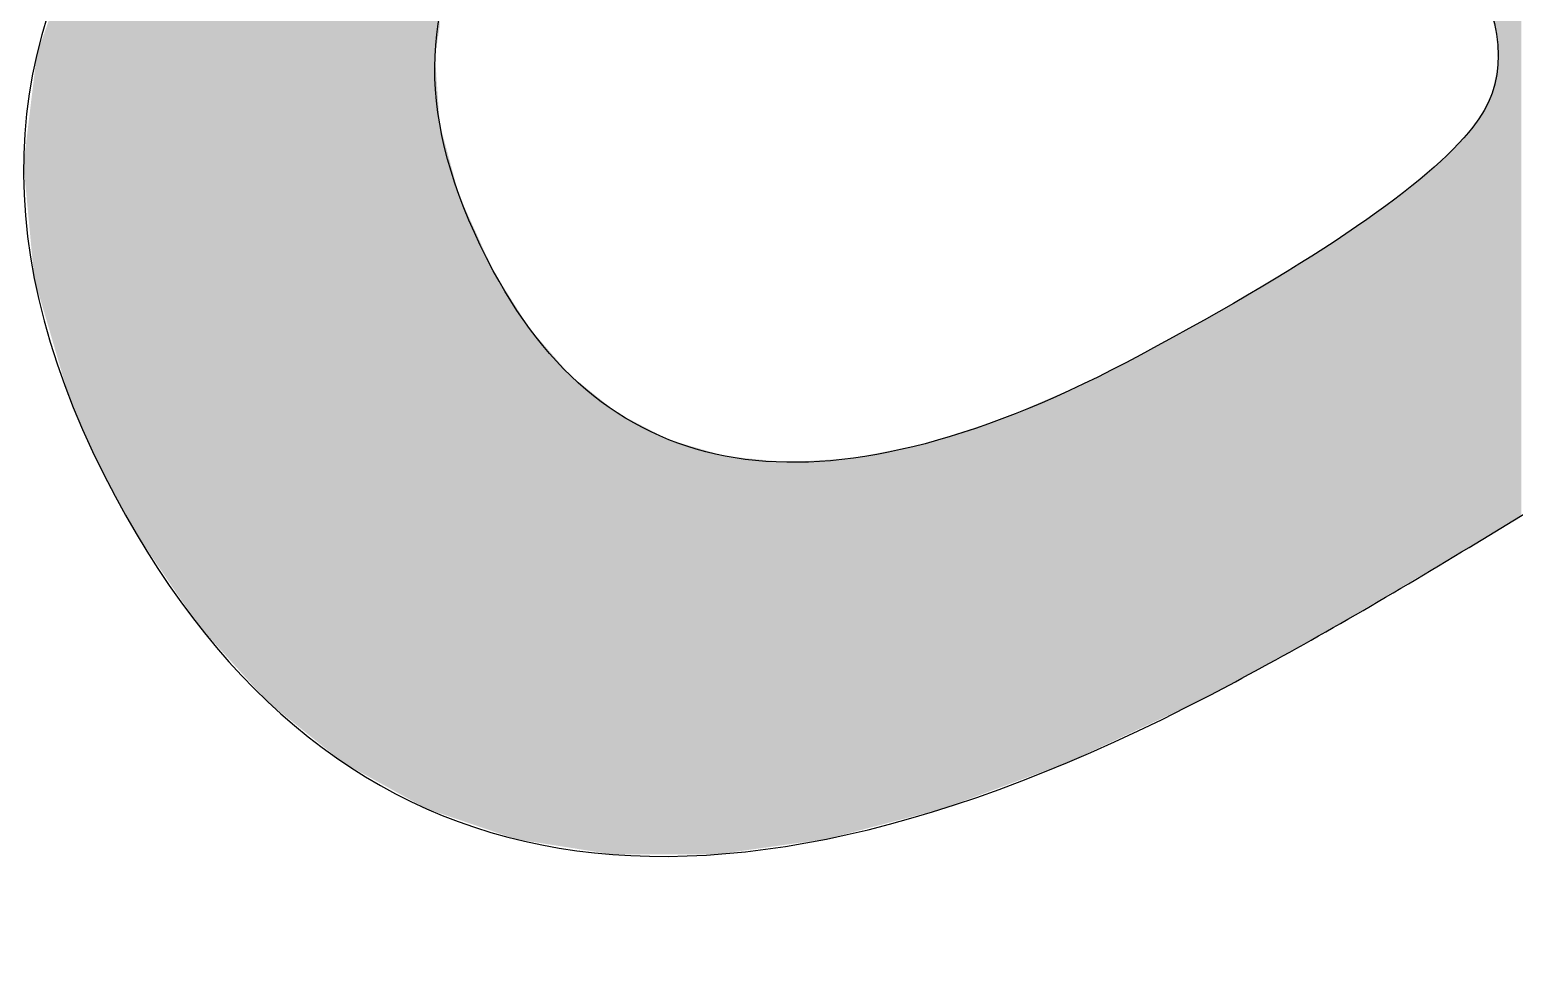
# Model space of a CAD drawing. Extents: x 57 to 94.3, y -56 to -38.7.
# Drawn here: x 63.05 to 65.826, y -53.491 to -51.742 of the extents above; entities that cross this region are included whole.
import ezdxf

# ---------------------------------------------------------------- set-up
doc = ezdxf.new("R2010")
doc.units = 0
doc.layers.add('LAYER_5', color=7, linetype='CONTINUOUS')

# ---------------------------------------------------------------- blocks, each defined once
blk = doc.blocks.new('*U8')
at = {"layer": 'LAYER_5', "color": 7}
for points in [[(65.7845, -51.7195), (65.7845, -49.9239), (65.7927, -51.7507)], [(65.7927, -51.7507), (65.7845, -49.9239), (65.7927, -49.9392)], [(65.7927, -51.7507), (65.7927, -49.9392), (65.7954, -51.808)], [(65.7954, -51.808), (65.7927, -49.9392), (65.7954, -49.9442)], [(65.7954, -52.677), (65.7954, -49.9442), (65.8395, -52.6502)], [(65.8395, -52.6502), (65.7954, -49.9442), (65.8395, -50.0263)], [(63.378, -52.8695), (63.378, -50.4524), (63.4004, -52.8942)], [(63.4004, -52.8942), (63.378, -50.4524), (63.4004, -50.4767)], [(63.4004, -52.8942), (63.4004, -50.4767), (63.4201, -52.916)], [(63.4201, -52.916), (63.4004, -50.4767), (63.4201, -50.498)], [(63.4201, -52.916), (63.4201, -50.498), (63.4309, -52.928)], [(63.4309, -52.928), (63.4201, -50.498), (63.4309, -50.5098)], [(63.4309, -52.928), (63.4309, -50.5098), (63.4499, -52.949)], [(63.4499, -52.949), (63.4309, -50.5098), (63.4499, -50.5304)], [(63.4499, -52.949), (63.4499, -50.5304), (63.4534, -52.9528)], [(63.4534, -52.9528), (63.4499, -50.5304), (63.4534, -50.5321)], [(63.4534, -52.9528), (63.4534, -50.5321), (63.486, -52.9888)], [(63.486, -52.9888), (63.4534, -50.5321), (63.486, -50.5476)], [(63.486, -52.9888), (63.486, -50.5476), (63.4947, -52.9985)], [(63.4947, -52.9985), (63.486, -50.5476), (63.4947, -50.5518)], [(63.4947, -52.9985), (63.4947, -50.5518), (63.502, -53.0044)], [(63.502, -53.0044), (63.4947, -50.5518), (63.502, -50.5553)], [(63.502, -53.0044), (63.502, -50.5553), (63.5262, -53.0239)], [(63.5262, -53.0239), (63.502, -50.5553), (63.5262, -50.5668)], [(63.5262, -53.0239), (63.5262, -50.5668), (63.5785, -53.066)], [(63.5785, -53.066), (63.5262, -50.5668), (63.5785, -50.5917)], [(63.7918, -53.1986), (63.7448, -50.5935), (63.7918, -50.5793)], [(63.8079, -53.2041), (63.7918, -50.5793), (63.8079, -50.5744)], [(63.7918, -53.1986), (63.7918, -50.5793), (63.8079, -53.2041)], [(63.8079, -51.7916), (63.8079, -50.5744), (63.8167, -51.7352)], [(63.5785, -53.066), (63.5785, -50.5917), (63.5797, -53.0669)], [(63.5797, -53.0669), (63.5785, -50.5917), (63.5797, -50.5918)], [(63.5797, -53.0669), (63.5797, -50.5918), (63.6368, -53.1128)], [(63.6368, -53.1128), (63.5797, -50.5918), (63.6368, -50.5924)], [(63.6368, -53.1128), (63.6368, -50.5924), (63.6628, -53.1272)], [(63.6628, -53.1272), (63.6368, -50.5924), (63.6628, -50.5926)], [(63.6628, -53.1272), (63.6628, -50.5926), (63.6684, -53.1303)], [(63.6684, -53.1303), (63.6628, -50.5926), (63.6684, -50.5927)], [(63.6684, -53.1303), (63.6684, -50.5927), (63.7244, -53.1613)], [(63.7244, -53.1613), (63.6684, -50.5927), (63.7244, -50.5933)], [(63.7244, -53.1613), (63.7244, -50.5933), (63.7448, -53.1726)], [(63.7448, -53.1726), (63.7244, -50.5933), (63.7448, -50.5935)], [(63.7448, -53.1726), (63.7448, -50.5935), (63.7918, -53.1986)], [(63.378, -52.8695), (63.3654, -51.2495), (63.378, -51.2302)], [(63.3654, -52.8555), (63.342, -51.2852), (63.3654, -51.2495)], [(63.3654, -52.8555), (63.3654, -51.2495), (63.378, -52.8695)], [(63.342, -52.8211), (63.3235, -51.3077), (63.342, -51.2852)], [(63.342, -52.8211), (63.342, -51.2852), (63.3654, -52.8555)], [(63.3156, -52.7822), (63.2552, -51.3909), (63.3156, -51.3173)], [(63.3235, -52.7938), (63.3156, -51.3173), (63.3235, -51.3077)], [(63.3156, -52.7822), (63.3156, -51.3173), (63.3235, -52.7938)], [(63.3235, -52.7938), (63.3235, -51.3077), (63.342, -52.8211)], [(63.2475, -52.6813), (63.2348, -51.4214), (63.2475, -51.4003)], [(63.2489, -52.6839), (63.2475, -51.4003), (63.2489, -51.3985)], [(63.2475, -52.6813), (63.2475, -51.4003), (63.2489, -52.6839)], [(63.2552, -52.6931), (63.2489, -51.3985), (63.2552, -51.3909)], [(63.2489, -52.6839), (63.2489, -51.3985), (63.2552, -52.6931)], [(63.2552, -52.6931), (63.2552, -51.3909), (63.3156, -52.7822)], [(63.2289, -52.6479), (63.2014, -51.4768), (63.2289, -51.4312)], [(63.2348, -52.6585), (63.2289, -51.4312), (63.2348, -51.4214)], [(63.2289, -52.6479), (63.2289, -51.4312), (63.2348, -52.6585)], [(63.2348, -52.6585), (63.2348, -51.4214), (63.2475, -52.6813)], [(63.1885, -52.573), (63.1725, -51.5247), (63.1885, -51.4981)], [(63.1955, -52.5868), (63.1885, -51.4981), (63.1955, -51.4866)], [(63.1885, -52.573), (63.1885, -51.4981), (63.1955, -52.5868)], [(63.2014, -52.5986), (63.1955, -51.4866), (63.2014, -51.4768)], [(63.1955, -52.5868), (63.1955, -51.4866), (63.2014, -52.5986)], [(63.2014, -52.5986), (63.2014, -51.4768), (63.2289, -52.6479)], [(63.1725, -52.5412), (63.1709, -51.5274), (63.1725, -51.5247)], [(63.1725, -52.5412), (63.1725, -51.5247), (63.1885, -52.573)], [(63.1655, -52.5249), (63.1542, -51.5551), (63.1655, -51.5364)], [(63.1709, -52.5374), (63.1655, -51.5364), (63.1709, -51.5274)], [(63.1655, -52.5249), (63.1655, -51.5364), (63.1709, -52.5374)], [(63.1709, -52.5374), (63.1709, -51.5274), (63.1725, -52.5412)], [(63.146, -52.4802), (63.1329, -51.5904), (63.146, -51.5687)], [(63.1542, -52.499), (63.146, -51.5687), (63.1542, -51.5551)], [(63.146, -52.4802), (63.146, -51.5687), (63.1542, -52.499)], [(63.1542, -52.499), (63.1542, -51.5551), (63.1655, -52.5249)], [(63.1294, -52.4419), (63.1233, -51.6178), (63.1294, -51.6005)], [(63.1329, -52.4501), (63.1294, -51.6005), (63.1329, -51.5904)], [(63.1294, -52.4419), (63.1294, -51.6005), (63.1329, -52.4501)], [(63.1329, -52.4501), (63.1329, -51.5904), (63.146, -52.4802)], [(63.1233, -52.4279), (63.114, -51.6441), (63.1233, -51.6178)], [(63.1233, -52.4279), (63.1233, -51.6178), (63.1294, -52.4419)], [(63.114, -52.3963), (63.1035, -51.6738), (63.114, -51.6441)], [(63.114, -52.3963), (63.114, -51.6441), (63.1233, -52.4279)], [(63.1035, -52.3607), (63.0771, -51.7489), (63.1035, -51.6738)], [(63.1035, -52.3607), (63.1035, -51.6738), (63.114, -52.3963)], [(63.0771, -52.2706), (63.0632, -51.7882), (63.0771, -51.7489)], [(63.0771, -52.2706), (63.0771, -51.7489), (63.1035, -52.3607)], [(63.0632, -52.2234), (63.0584, -51.8283), (63.0632, -51.7882)], [(63.0632, -52.2234), (63.0632, -51.7882), (63.0771, -52.2706)], [(63.8079, -53.2041), (63.8079, -51.7916), (63.8167, -53.2071)], [(63.8167, -53.2071), (63.8079, -51.7916), (63.8167, -51.9182)], [(63.0584, -52.2069), (63.0384, -51.9937), (63.0584, -51.8283)], [(63.0584, -52.2069), (63.0584, -51.8283), (63.0632, -52.2234)], [(65.7927, -52.6787), (65.7845, -51.8607), (65.7927, -51.821)], [(65.7954, -52.677), (65.7927, -51.821), (65.7954, -51.808)], [(65.7927, -52.6787), (65.7927, -51.821), (65.7954, -52.677)], [(65.7764, -52.6886), (65.7613, -51.9063), (65.7764, -51.8766)], [(65.7845, -52.6837), (65.7764, -51.8766), (65.7845, -51.8607)], [(65.7764, -52.6886), (65.7764, -51.8766), (65.7845, -52.6837)], [(65.7845, -52.6837), (65.7845, -51.8607), (65.7927, -52.6787)], [(65.7599, -52.6987), (65.7465, -51.9263), (65.7599, -51.909)], [(65.7613, -52.6978), (65.7599, -51.909), (65.7613, -51.9063)], [(65.7599, -52.6987), (65.7599, -51.909), (65.7613, -52.6978)], [(65.7613, -52.6978), (65.7613, -51.9063), (65.7764, -52.6886)], [(63.8167, -53.2071), (63.8167, -51.9182), (63.8265, -53.2104)], [(63.8265, -53.2104), (63.8167, -51.9182), (63.8265, -51.9544)], [(65.7405, -52.7101), (65.7287, -51.947), (65.7405, -51.9342)], [(65.7465, -52.7065), (65.7405, -51.9342), (65.7465, -51.9263)], [(65.7405, -52.7101), (65.7405, -51.9342), (65.7465, -52.7065)], [(65.7465, -52.7065), (65.7465, -51.9263), (65.7599, -52.6987)], [(63.8265, -53.2104), (63.8265, -51.9544), (63.831, -53.2119)], [(63.831, -53.2119), (63.8265, -51.9544), (63.831, -51.9709)], [(65.7117, -52.7271), (65.6733, -51.9997), (65.7117, -51.9657)], [(65.7287, -52.717), (65.7117, -51.9657), (65.7287, -51.947)], [(65.7117, -52.7271), (65.7117, -51.9657), (65.7287, -52.717)], [(65.7287, -52.717), (65.7287, -51.947), (65.7405, -52.7101)], [(63.831, -53.2119), (63.831, -51.9709), (63.8414, -53.2155)], [(63.8414, -53.2155), (63.831, -51.9709), (63.8414, -52.0093)], [(63.8414, -53.2155), (63.8414, -52.0093), (63.853, -53.2194)], [(63.853, -53.2194), (63.8414, -52.0093), (63.853, -52.052)], [(65.6471, -52.7652), (65.6385, -52.0306), (65.6471, -52.023)], [(65.6567, -52.7595), (65.6471, -52.023), (65.6567, -52.0145)], [(65.6471, -52.7652), (65.6471, -52.023), (65.6567, -52.7595)], [(65.6733, -52.7497), (65.6567, -52.0145), (65.6733, -51.9997)], [(65.6567, -52.7595), (65.6567, -52.0145), (65.6733, -52.7497)], [(65.6733, -52.7497), (65.6733, -51.9997), (65.7117, -52.7271)], [(63.853, -53.2194), (63.853, -52.052), (63.8726, -53.2261)], [(63.8726, -53.2261), (63.853, -52.052), (63.8726, -52.0953)], [(65.6087, -52.7878), (65.6057, -52.0554), (65.6087, -52.0532)], [(65.6259, -52.7776), (65.6087, -52.0532), (65.6259, -52.0405)], [(65.6087, -52.7878), (65.6087, -52.0532), (65.6259, -52.7776)], [(65.6345, -52.7726), (65.6259, -52.0405), (65.6345, -52.0342)], [(65.6259, -52.7776), (65.6259, -52.0405), (65.6345, -52.7726)], [(65.6385, -52.7702), (65.6345, -52.0342), (65.6385, -52.0306)], [(65.6345, -52.7726), (65.6345, -52.0342), (65.6385, -52.7702)], [(65.6385, -52.7702), (65.6385, -52.0306), (65.6471, -52.7652)], [(65.5759, -52.8072), (65.5452, -52.0999), (65.5759, -52.0773)], [(65.5848, -52.8019), (65.5759, -52.0773), (65.5848, -52.0708)], [(65.5759, -52.8072), (65.5759, -52.0773), (65.5848, -52.8019)], [(65.5907, -52.7984), (65.5848, -52.0708), (65.5907, -52.0664)], [(65.5848, -52.8019), (65.5848, -52.0708), (65.5907, -52.7984)], [(65.6057, -52.7896), (65.5907, -52.0664), (65.6057, -52.0554)], [(65.5907, -52.7984), (65.5907, -52.0664), (65.6057, -52.7896)], [(65.6057, -52.7896), (65.6057, -52.0554), (65.6087, -52.7878)], [(63.8726, -53.2261), (63.8726, -52.0953), (63.8885, -53.2315)], [(63.8885, -53.2315), (63.8726, -52.0953), (63.8885, -52.1302)], [(65.5341, -52.8318), (65.5311, -52.1103), (65.5341, -52.1081)], [(65.5452, -52.8253), (65.5341, -52.1081), (65.5452, -52.0999)], [(65.5341, -52.8318), (65.5341, -52.1081), (65.5452, -52.8253)], [(65.5452, -52.8253), (65.5452, -52.0999), (65.5759, -52.8072)], [(63.8885, -53.2315), (63.8885, -52.1302), (63.8995, -53.2353)], [(63.8995, -53.2353), (63.8885, -52.1302), (63.8995, -52.1546)], [(65.4933, -52.8559), (65.4598, -52.1563), (65.4933, -52.1347)], [(65.5191, -52.8407), (65.4933, -52.1347), (65.5191, -52.1181)], [(65.4933, -52.8559), (65.4933, -52.1347), (65.5191, -52.8407)], [(65.5311, -52.8336), (65.5191, -52.1181), (65.5311, -52.1103)], [(65.5191, -52.8407), (65.5191, -52.1181), (65.5311, -52.8336)], [(65.5311, -52.8336), (65.5311, -52.1103), (65.5341, -52.8318)], [(63.8995, -53.2353), (63.8995, -52.1546), (63.9022, -53.2362)], [(63.9022, -53.2362), (63.8995, -52.1546), (63.9022, -52.1606)], [(63.9022, -53.2362), (63.9022, -52.1606), (63.911, -53.2392)], [(63.911, -53.2392), (63.9022, -52.1606), (63.911, -52.18)], [(65.4565, -52.8775), (65.4471, -52.1645), (65.4565, -52.1585)], [(65.4598, -52.8756), (65.4565, -52.1585), (65.4598, -52.1563)], [(65.4565, -52.8775), (65.4565, -52.1585), (65.4598, -52.8756)], [(65.4598, -52.8756), (65.4598, -52.1563), (65.4933, -52.8559)], [(63.911, -53.2392), (63.911, -52.18), (63.9167, -53.2411)], [(63.9167, -53.2411), (63.911, -52.18), (63.9167, -52.1926)], [(65.4051, -52.9059), (65.4016, -52.1939), (65.4051, -52.1917)], [(65.411, -52.9026), (65.4051, -52.1917), (65.411, -52.1878)], [(65.4051, -52.9059), (65.4051, -52.1917), (65.411, -52.9026)], [(65.4123, -52.9019), (65.411, -52.1878), (65.4123, -52.187)], [(65.411, -52.9026), (65.411, -52.1878), (65.4123, -52.9019)], [(65.4471, -52.8827), (65.4123, -52.187), (65.4471, -52.1645)], [(65.4123, -52.9019), (65.4123, -52.187), (65.4471, -52.8827)], [(65.4471, -52.8827), (65.4471, -52.1645), (65.4565, -52.8775)], [(63.9167, -53.2411), (63.9167, -52.1926), (63.9169, -53.2412)], [(63.9169, -53.2412), (63.9167, -52.1926), (63.9169, -52.1929)], [(63.9169, -53.2412), (63.9169, -52.1929), (63.9305, -53.2458)], [(63.9305, -53.2458), (63.9169, -52.1929), (63.9305, -52.2145)], [(63.9305, -53.2458), (63.9305, -52.2145), (63.9595, -53.2557)], [(63.9595, -53.2557), (63.9305, -52.2145), (63.9595, -52.2607)], [(65.3627, -52.9293), (65.3375, -52.2315), (65.3627, -52.2167)], [(65.3856, -52.9167), (65.3627, -52.2167), (65.3856, -52.2033)], [(65.3627, -52.9293), (65.3627, -52.2167), (65.3856, -52.9167)], [(65.3871, -52.9158), (65.3856, -52.2033), (65.3871, -52.2024)], [(65.3856, -52.9167), (65.3856, -52.2033), (65.3871, -52.9158)], [(65.3987, -52.9094), (65.3871, -52.2024), (65.3987, -52.1956)], [(65.3871, -52.9158), (65.3871, -52.2024), (65.3987, -52.9094)], [(65.4016, -52.9078), (65.3987, -52.1956), (65.4016, -52.1939)], [(65.3987, -52.9094), (65.3987, -52.1956), (65.4016, -52.9078)], [(65.4016, -52.9078), (65.4016, -52.1939), (65.4051, -52.9059)], [(65.3169, -52.9547), (65.3084, -52.2485), (65.3169, -52.2435)], [(65.3267, -52.9492), (65.3169, -52.2435), (65.3267, -52.2378)], [(65.3169, -52.9547), (65.3169, -52.2435), (65.3267, -52.9492)], [(65.3375, -52.9433), (65.3267, -52.2378), (65.3375, -52.2315)], [(65.3267, -52.9492), (65.3267, -52.2378), (65.3375, -52.9433)], [(65.3375, -52.9433), (65.3375, -52.2315), (65.3627, -52.9293)], [(63.9595, -53.2557), (63.9595, -52.2607), (63.9693, -53.2573)], [(63.9693, -53.2573), (63.9595, -52.2607), (63.9693, -52.2762)], [(65.2625, -52.9834), (65.2621, -52.2756), (65.2625, -52.2754)], [(65.265, -52.9821), (65.2625, -52.2754), (65.265, -52.2739)], [(65.2625, -52.9834), (65.2625, -52.2754), (65.265, -52.9821)], [(65.2659, -52.9816), (65.265, -52.2739), (65.2659, -52.2734)], [(65.265, -52.9821), (65.265, -52.2739), (65.2659, -52.9816)], [(65.2721, -52.9783), (65.2659, -52.2734), (65.2721, -52.2697)], [(65.2659, -52.9816), (65.2659, -52.2734), (65.2721, -52.9783)], [(65.2984, -52.9646), (65.2721, -52.2697), (65.2984, -52.2543)], [(65.2721, -52.9783), (65.2721, -52.2697), (65.2984, -52.9646)], [(65.2988, -52.9644), (65.2984, -52.2543), (65.2988, -52.2541)], [(65.2984, -52.9646), (65.2984, -52.2543), (65.2988, -52.9644)], [(65.3084, -52.9592), (65.2988, -52.2541), (65.3084, -52.2485)], [(65.2988, -52.9644), (65.2988, -52.2541), (65.3084, -52.9592)], [(65.3084, -52.9592), (65.3084, -52.2485), (65.3169, -52.9547)], [(63.9693, -53.2573), (63.9693, -52.2762), (63.9724, -53.2578)], [(63.9724, -53.2578), (63.9693, -52.2762), (63.9724, -52.2813)], [(63.9724, -53.2578), (63.9724, -52.2813), (63.9847, -53.2597)], [(63.9847, -53.2597), (63.9724, -52.2813), (63.9847, -52.3007)], [(63.9847, -53.2597), (63.9847, -52.3007), (64.0003, -53.2621)], [(64.0003, -53.2621), (63.9847, -52.3007), (64.0003, -52.3186)], [(65.215, -53.0071), (65.195, -52.3132), (65.215, -52.3022)], [(65.2277, -53.0012), (65.215, -52.3022), (65.2277, -52.2951)], [(65.215, -53.0071), (65.215, -52.3022), (65.2277, -53.0012)], [(65.2356, -52.9975), (65.2277, -52.2951), (65.2356, -52.2908)], [(65.2277, -53.0012), (65.2277, -52.2951), (65.2356, -52.9975)], [(65.2432, -52.9935), (65.2356, -52.2908), (65.2432, -52.2866)], [(65.2356, -52.9975), (65.2356, -52.2908), (65.2432, -52.9935)], [(65.246, -52.992), (65.2432, -52.2866), (65.246, -52.285)], [(65.2432, -52.9935), (65.2432, -52.2866), (65.246, -52.992)], [(65.2621, -52.9836), (65.246, -52.285), (65.2621, -52.2756)], [(65.246, -52.992), (65.246, -52.285), (65.2621, -52.9836)], [(65.2621, -52.9836), (65.2621, -52.2756), (65.2625, -52.9834)], [(64.0003, -53.2621), (64.0003, -52.3186), (64.0619, -53.2719)], [(64.0619, -53.2719), (64.0003, -52.3186), (64.0619, -52.3893)], [(65.1645, -53.0308), (65.1585, -52.3334), (65.1645, -52.3301)], [(65.195, -53.0165), (65.1645, -52.3301), (65.195, -52.3132)], [(65.1645, -53.0308), (65.1645, -52.3301), (65.195, -53.0165)], [(65.195, -53.0165), (65.195, -52.3132), (65.215, -53.0071)], [(65.1134, -53.0547), (65.1006, -52.3644), (65.1134, -52.3576)], [(65.121, -53.0511), (65.1134, -52.3576), (65.121, -52.3536)], [(65.1134, -53.0547), (65.1134, -52.3576), (65.121, -53.0511)], [(65.1355, -53.0443), (65.121, -52.3536), (65.1355, -52.3458)], [(65.121, -53.0511), (65.121, -52.3536), (65.1355, -53.0443)], [(65.1415, -53.0415), (65.1355, -52.3458), (65.1415, -52.3426)], [(65.1355, -53.0443), (65.1355, -52.3458), (65.1415, -53.0415)], [(65.1453, -53.0397), (65.1415, -52.3426), (65.1453, -52.3405)], [(65.1415, -53.0415), (65.1415, -52.3426), (65.1453, -53.0397)], [(65.1567, -53.0344), (65.1453, -52.3405), (65.1567, -52.3343)], [(65.1453, -53.0397), (65.1453, -52.3405), (65.1567, -53.0344)], [(65.1583, -53.0337), (65.1567, -52.3343), (65.1583, -52.3335)], [(65.1567, -53.0344), (65.1567, -52.3343), (65.1583, -53.0337)], [(65.1585, -53.0336), (65.1583, -52.3335), (65.1585, -52.3334)], [(65.1583, -53.0337), (65.1583, -52.3335), (65.1585, -53.0336)], [(65.1585, -53.0336), (65.1585, -52.3334), (65.1645, -53.0308)], [(65.0601, -53.0796), (65.0509, -52.3892), (65.0601, -52.3846)], [(65.0735, -53.0734), (65.0601, -52.3846), (65.0735, -52.3779)], [(65.0601, -53.0796), (65.0601, -52.3846), (65.0735, -53.0734)], [(65.0957, -53.063), (65.0735, -52.3779), (65.0957, -52.3668)], [(65.0735, -53.0734), (65.0735, -52.3779), (65.0957, -53.063)], [(65.0974, -53.0622), (65.0957, -52.3668), (65.0974, -52.3659)], [(65.0957, -53.063), (65.0957, -52.3668), (65.0974, -53.0622)], [(65.1006, -53.0607), (65.0974, -52.3659), (65.1006, -52.3644)], [(65.0974, -53.0622), (65.0974, -52.3659), (65.1006, -53.0607)], [(65.1006, -53.0607), (65.1006, -52.3644), (65.1134, -53.0547)], [(64.0619, -53.2719), (64.0619, -52.3893), (64.0823, -53.2751)], [(64.0823, -53.2751), (64.0619, -52.3893), (64.0823, -52.4055)], [(64.0823, -53.2751), (64.0823, -52.4055), (64.1072, -53.279)], [(64.1072, -53.279), (64.0823, -52.4055), (64.1072, -52.4255)], [(64.9993, -53.1081), (64.9914, -52.4169), (64.9993, -52.4135)], [(65.0067, -53.1046), (64.9993, -52.4135), (65.0067, -52.4103)], [(64.9993, -53.1081), (64.9993, -52.4135), (65.0067, -53.1046)], [(65.0203, -53.0983), (65.0067, -52.4103), (65.0203, -52.4045)], [(65.0067, -53.1046), (65.0067, -52.4103), (65.0203, -53.0983)], [(65.0206, -53.0981), (65.0203, -52.4045), (65.0206, -52.4044)], [(65.0203, -53.0983), (65.0203, -52.4045), (65.0206, -53.0981)], [(65.0351, -53.0913), (65.0206, -52.4044), (65.0351, -52.3971)], [(65.0206, -53.0981), (65.0206, -52.4044), (65.0351, -53.0913)], [(65.0509, -53.084), (65.0351, -52.3971), (65.0509, -52.3892)], [(65.0351, -53.0913), (65.0351, -52.3971), (65.0509, -53.084)], [(65.0509, -53.084), (65.0509, -52.3892), (65.0601, -53.0796)], [(64.1072, -53.279), (64.1072, -52.4255), (64.1401, -53.2842)], [(64.1401, -53.2842), (64.1072, -52.4255), (64.1401, -52.4518)], [(64.9472, -53.1282), (64.913, -52.4505), (64.9472, -52.4358)], [(64.9808, -53.1158), (64.9472, -52.4358), (64.9808, -52.4214)], [(64.9472, -53.1282), (64.9472, -52.4358), (64.9808, -53.1158)], [(64.9869, -53.1135), (64.9808, -52.4214), (64.9869, -52.4188)], [(64.9808, -53.1158), (64.9808, -52.4214), (64.9869, -53.1135)], [(64.9908, -53.1121), (64.9869, -52.4188), (64.9908, -52.4171)], [(64.9869, -53.1135), (64.9869, -52.4188), (64.9908, -53.1121)], [(64.9914, -53.1118), (64.9908, -52.4171), (64.9914, -52.4169)], [(64.9908, -53.1121), (64.9908, -52.4171), (64.9914, -53.1118)], [(64.9914, -53.1118), (64.9914, -52.4169), (64.9914, -53.1118)], [(64.9914, -53.1118), (64.9914, -52.4169), (64.9914, -52.4169)], [(64.9914, -53.1118), (64.9914, -52.4169), (64.9993, -53.1081)], [(64.1401, -53.2842), (64.1401, -52.4518), (64.1474, -53.2842)], [(64.1474, -53.2842), (64.1401, -52.4518), (64.1474, -52.4576)], [(64.1474, -53.2842), (64.1474, -52.4576), (64.1487, -53.2842)], [(64.1487, -53.2842), (64.1474, -52.4576), (64.1487, -52.4586)], [(64.1487, -53.2842), (64.1487, -52.4586), (64.202, -53.2842)], [(64.202, -53.2842), (64.1487, -52.4586), (64.202, -52.4863)], [(64.913, -53.1409), (64.8677, -52.4699), (64.913, -52.4505)], [(64.913, -53.1409), (64.913, -52.4505), (64.9472, -53.1282)], [(64.202, -53.2842), (64.202, -52.4863), (64.2344, -53.2842)], [(64.2344, -53.2842), (64.202, -52.4863), (64.2344, -52.5032)], [(64.7943, -53.1849), (64.7757, -52.4996), (64.7943, -52.4936)], [(64.8144, -53.1775), (64.7943, -52.4936), (64.8144, -52.4871)], [(64.7943, -53.1849), (64.7943, -52.4936), (64.8144, -53.1775)], [(64.8244, -53.1738), (64.8144, -52.4871), (64.8244, -52.4839)], [(64.8144, -53.1775), (64.8144, -52.4871), (64.8244, -53.1738)], [(64.852, -53.1635), (64.8244, -52.4839), (64.852, -52.475)], [(64.8244, -53.1738), (64.8244, -52.4839), (64.852, -53.1635)], [(64.8577, -53.1614), (64.852, -52.475), (64.8577, -52.4731)], [(64.852, -53.1635), (64.852, -52.475), (64.8577, -53.1614)], [(64.8589, -53.161), (64.8577, -52.4731), (64.8589, -52.4727)], [(64.8577, -53.1614), (64.8577, -52.4731), (64.8589, -53.161)], [(64.8677, -53.1577), (64.8589, -52.4727), (64.8677, -52.4699)], [(64.8589, -53.161), (64.8589, -52.4727), (64.8677, -53.1577)], [(64.8677, -53.1577), (64.8677, -52.4699), (64.913, -53.1409)], [(64.2344, -53.2842), (64.2344, -52.5032), (64.2372, -53.2842)], [(64.2372, -53.2842), (64.2344, -52.5032), (64.2372, -52.5047)], [(64.2372, -53.2842), (64.2372, -52.5047), (64.2449, -53.2842)], [(64.2449, -53.2842), (64.2372, -52.5047), (64.2449, -52.5087)], [(64.2449, -53.2842), (64.2449, -52.5087), (64.2644, -53.2842)], [(64.2644, -53.2842), (64.2449, -52.5087), (64.2644, -52.5143)], [(64.2644, -53.2842), (64.2644, -52.5143), (64.2786, -53.2841)], [(64.2786, -53.2841), (64.2644, -52.5143), (64.2786, -52.5185)], [(64.2786, -53.2841), (64.2786, -52.5185), (64.2815, -53.2841)], [(64.2815, -53.2841), (64.2786, -52.5185), (64.2815, -52.5193)], [(64.2815, -53.2841), (64.2815, -52.5193), (64.2817, -53.2841)], [(64.2817, -53.2841), (64.2815, -52.5193), (64.2817, -52.5194)], [(64.2817, -53.2841), (64.2817, -52.5194), (64.2851, -53.2841)], [(64.2851, -53.2841), (64.2817, -52.5194), (64.2851, -52.5204)], [(64.2851, -53.2841), (64.2851, -52.5204), (64.2949, -53.2841)], [(64.2949, -53.2841), (64.2851, -52.5204), (64.2949, -52.5232)], [(64.2949, -53.2841), (64.2949, -52.5232), (64.3093, -53.2841)], [(64.3093, -53.2841), (64.2949, -52.5232), (64.3093, -52.5274)], [(64.7016, -53.213), (64.6778, -52.5255), (64.7016, -52.5207)], [(64.7032, -53.2126), (64.7016, -52.5207), (64.7032, -52.5204)], [(64.7016, -53.213), (64.7016, -52.5207), (64.7032, -53.2126)], [(64.7153, -53.2094), (64.7032, -52.5204), (64.7153, -52.518)], [(64.7032, -53.2126), (64.7032, -52.5204), (64.7153, -53.2094)], [(64.7242, -53.2071), (64.7153, -52.518), (64.7242, -52.5162)], [(64.7153, -53.2094), (64.7153, -52.518), (64.7242, -53.2071)], [(64.7504, -53.2003), (64.7242, -52.5162), (64.7504, -52.5077)], [(64.7242, -53.2071), (64.7242, -52.5162), (64.7504, -53.2003)], [(64.7589, -53.198), (64.7504, -52.5077), (64.7589, -52.505)], [(64.7504, -53.2003), (64.7504, -52.5077), (64.7589, -53.198)], [(64.7757, -53.1918), (64.7589, -52.505), (64.7757, -52.4996)], [(64.7589, -53.198), (64.7589, -52.505), (64.7757, -53.1918)], [(64.7757, -53.1918), (64.7757, -52.4996), (64.7943, -53.1849)], [(64.3093, -53.2841), (64.3093, -52.5274), (64.3123, -53.2841)], [(64.3123, -53.2841), (64.3093, -52.5274), (64.3123, -52.5283)], [(64.3123, -53.2841), (64.3123, -52.5283), (64.3336, -53.2841)], [(64.3336, -53.2841), (64.3123, -52.5283), (64.3336, -52.5345)], [(64.3336, -53.2841), (64.3336, -52.5345), (64.3505, -53.2818)], [(64.3505, -53.2818), (64.3336, -52.5345), (64.3505, -52.5394)], [(64.3505, -53.2818), (64.3505, -52.5394), (64.3897, -53.2763)], [(64.3897, -53.2763), (64.3505, -52.5394), (64.3897, -52.5434)], [(64.3897, -53.2763), (64.3897, -52.5434), (64.396, -53.2754)], [(64.396, -53.2754), (64.3897, -52.5434), (64.396, -52.544)], [(64.396, -53.2754), (64.396, -52.544), (64.4166, -53.2726)], [(64.4166, -53.2726), (64.396, -52.544), (64.4166, -52.546)], [(64.4166, -53.2726), (64.4166, -52.546), (64.4578, -53.2668)], [(64.4578, -53.2668), (64.4166, -52.546), (64.4578, -52.5502)], [(64.4578, -53.2668), (64.4578, -52.5502), (64.4656, -53.2657)], [(64.4656, -53.2657), (64.4578, -52.5502), (64.4656, -52.551)], [(64.5087, -53.2597), (64.4656, -52.551), (64.5087, -52.5483)], [(64.4656, -53.2657), (64.4656, -52.551), (64.5087, -53.2597)], [(64.5316, -53.2565), (64.5087, -52.5483), (64.5316, -52.5468)], [(64.5087, -53.2597), (64.5087, -52.5483), (64.5316, -53.2565)], [(64.5398, -53.2554), (64.5316, -52.5468), (64.5398, -52.5463)], [(64.5316, -53.2565), (64.5316, -52.5468), (64.5398, -53.2554)], [(64.5645, -53.2489), (64.5398, -52.5463), (64.5645, -52.5448)], [(64.5398, -53.2554), (64.5398, -52.5463), (64.5645, -53.2489)], [(64.5791, -53.2451), (64.5645, -52.5448), (64.5791, -52.5439)], [(64.5645, -53.2489), (64.5645, -52.5448), (64.5791, -53.2451)], [(64.5902, -53.2422), (64.5791, -52.5439), (64.5902, -52.5432)], [(64.5791, -53.2451), (64.5791, -52.5439), (64.5902, -53.2422)], [(64.5932, -53.2414), (64.5902, -52.5432), (64.5932, -52.5426)], [(64.5902, -53.2422), (64.5902, -52.5432), (64.5932, -53.2414)], [(64.6187, -53.2347), (64.5932, -52.5426), (64.6187, -52.5374)], [(64.5932, -53.2414), (64.5932, -52.5426), (64.6187, -53.2347)], [(64.6778, -53.2193), (64.6187, -52.5374), (64.6778, -52.5255)], [(64.6187, -53.2347), (64.6187, -52.5374), (64.6778, -53.2193)], [(64.6778, -53.2193), (64.6778, -52.5255), (64.7016, -53.213)]]:
    blk.add_solid(points, dxfattribs=at)
blk = doc.blocks.new('BLOCK_2')
at = {"layer": 'LAYER_5'}
for points, knots in [([(63.2475, -51.4003), (63.2687, -51.3664), (63.2909, -51.3376), (63.3145, -51.3138), (63.3383, -51.2897), (63.3639, -51.262), (63.3917, -51.2303), (63.3188, -51.2301), (63.2501, -51.225), (63.1856, -51.2148), (63.1212, -51.2045), (63.0611, -51.1834), (63.0049, -51.1521), (62.9107, -51.1018), (62.8174, -51.0243), (62.7247, -50.9199), (62.6322, -50.8153), (62.5404, -50.6784), (62.4492, -50.5085), (62.4492, -50.5085), (62.2916, -50.2149), (62.2916, -50.2149), (62.289, -50.1995), (62.2782, -50.1744), (62.2596, -50.1396), (62.1287, -49.8958), (62.0024, -49.8068), (61.8806, -49.8722), (61.7544, -49.9399), (61.773, -50.126), (61.9366, -50.4307), (61.9366, -50.4307), (62.0346, -50.6134), (62.0346, -50.6134), (62.0346, -50.6134), (62.1252, -50.7666), (62.1252, -50.7666), (62.1252, -50.7666), (62.1743, -50.858), (62.1743, -50.858), (62.2095, -50.9232), (62.2375, -50.9809), (62.2589, -51.0312), (62.2803, -51.0813), (62.2927, -51.1252), (62.2959, -51.1628), (62.3085, -51.2904), (62.2386, -51.3953), (62.0863, -51.477), (61.8644, -51.5962), (61.6903, -51.5383), (61.5642, -51.3033), (61.5618, -51.2988), (61.553, -51.2825), (61.5378, -51.2542), (61.5227, -51.226), (61.508, -51.1933), (61.4936, -51.1562), (61.4819, -51.1343), (61.4708, -51.1109), (61.4602, -51.0859), (61.4495, -51.0606), (61.4393, -51.0394), (61.43, -51.022), (61.4111, -50.9762), (61.3945, -50.9402), (61.3806, -50.9142), (61.3665, -50.888), (61.3559, -50.8686), (61.3491, -50.8555), (61.3491, -50.8555), (61.2648, -50.6987), (61.2648, -50.6987), (61.2512, -50.6836), (61.2392, -50.6663), (61.2286, -50.6469), (61.2181, -50.6272), (61.2082, -50.6086), (61.1988, -50.5912), (61.0516, -50.3172), (61.0151, -50.0636), (61.0889, -49.8306), (61.1628, -49.5975), (61.3391, -49.4061), (61.6174, -49.2566), (62.1788, -48.9553), (62.6089, -49.0831), (62.908, -49.6402), (62.908, -49.6402), (63.0096, -49.8293), (63.0096, -49.8293), (63.0096, -49.8293), (63.1152, -50.0417), (63.1152, -50.0417), (63.1152, -50.0417), (63.1887, -50.1788), (63.1887, -50.1788), (63.3265, -50.4355), (63.4566, -50.5733), (63.5785, -50.5917), (63.7102, -50.6277), (63.9279, -50.564), (64.2328, -50.4005), (64.2328, -50.4005), (64.8136, -50.0886), (64.8136, -50.0886), (64.8746, -50.0559), (64.877, -49.9873), (64.8208, -49.8829), (64.8208, -49.8829), (64.5614, -49.3999), (64.5614, -49.3999), (64.4798, -49.2475), (64.415, -49.1295), (64.3675, -49.0459), (64.3196, -48.9622), (64.29, -48.9095), (64.2782, -48.8878), (64.2782, -48.8878), (64.2817, -48.8942), (64.2817, -48.8942), (64.158, -48.7476), (64.0443, -48.7023), (63.9396, -48.7583), (63.9003, -48.7795), (63.8659, -48.8034), (63.8357, -48.831), (63.7732, -48.8814), (63.7157, -48.9207), (63.6635, -48.9486), (63.459, -49.0585), (63.3029, -49.0132), (63.1955, -48.813), (63.0833, -48.6043), (63.1579, -48.4298), (63.419, -48.2896), (63.4301, -48.2892), (63.4399, -48.2868), (63.4485, -48.282), (63.4747, -48.268), (63.4978, -48.2586), (63.5174, -48.2536), (63.5174, -48.2536), (63.8748, -48.1206), (63.8748, -48.1206), (63.9492, -48.0918), (64.0133, -48.0656), (64.0681, -48.042), (64.1225, -48.0183), (64.1739, -47.9936), (64.2217, -47.968), (64.2479, -47.954), (64.2834, -47.929), (64.3289, -47.8935), (64.3744, -47.8579), (64.4219, -47.8212), (64.4715, -47.7833), (64.5211, -47.7454), (64.5704, -47.7065), (64.619, -47.6663), (64.6675, -47.6264), (64.7103, -47.5936), (64.7471, -47.5682), (64.795, -47.5425), (64.8319, -47.5199), (64.8577, -47.5003), (64.8839, -47.4808), (64.9349, -47.4588), (65.0117, -47.4345), (65.2639, -47.2991), (65.4461, -47.3358), (65.5584, -47.5446), (65.6611, -47.7361), (65.6125, -47.8856), (65.4124, -47.9931), (65.4079, -47.9953), (65.401, -47.9978), (65.391, -48.0003), (65.381, -48.0028), (65.3676, -48.0086), (65.35, -48.0181), (65.3369, -48.025), (65.319, -48.0332), (65.2959, -48.0427), (65.2732, -48.0522), (65.2508, -48.0629), (65.2291, -48.0746), (65.205, -48.0818), (65.1816, -48.0903), (65.1585, -48.0999), (65.1357, -48.1092), (65.1133, -48.1199), (65.0916, -48.1316), (64.9525, -48.2064), (64.9504, -48.3698), (65.0858, -48.6224), (65.0858, -48.6224), (66.4349, -51.1354), (66.4349, -51.1354), (66.5658, -51.3789), (66.7022, -51.4711), (66.8442, -51.4118), (66.8417, -51.4074), (66.8597, -51.3936), (66.8976, -51.3705), (66.9354, -51.3473), (66.964, -51.3276), (66.9837, -51.3116), (67.0075, -51.2932), (67.034, -51.2747), (67.0633, -51.2563), (67.0925, -51.2377), (67.118, -51.2225), (67.1397, -51.211), (67.2183, -51.169), (67.3037, -51.1609), (67.3961, -51.1869), (67.4884, -51.2129), (67.5545, -51.2628), (67.5942, -51.3369), (67.7041, -51.5414), (67.6307, -51.7126), (67.3737, -51.8506), (67.3651, -51.8552), (67.3509, -51.8628), (67.3313, -51.8733), (67.3117, -51.8838), (67.292, -51.8914), (67.2724, -51.8966), (67.2179, -51.9202), (67.1618, -51.9434), (67.1036, -51.966), (67.046, -51.9887), (66.9919, -52.0106), (66.9417, -52.0321), (66.8958, -52.0511), (66.8473, -52.073), (66.7959, -52.0976), (66.7449, -52.1222), (66.6888, -52.151), (66.6278, -52.1837), (66.5668, -52.2165), (66.5055, -52.2507), (66.4435, -52.2869), (66.3815, -52.3229), (66.315, -52.3629), (66.2433, -52.407), (66.2433, -52.407), (66.2041, -52.428), (66.2041, -52.428), (66.2041, -52.428), (65.7414, -52.71), (65.7414, -52.71), (65.6656, -52.7563), (65.5901, -52.8009), (65.515, -52.8441), (65.4403, -52.887), (65.37, -52.9263), (65.3045, -52.9613), (64.3168, -53.4915), (63.6185, -53.3759), (63.2098, -52.6144), (62.9691, -52.1662), (62.9819, -51.7615), (63.2475, -51.4003)], [0, 0, 0, 0, 1, 1, 1, 2, 2, 2, 3, 3, 3, 4, 4, 4, 5, 5, 5, 6, 6, 6, 7, 7, 7, 8, 8, 8, 9, 9, 9, 10, 10, 10, 11, 11, 11, 12, 12, 12, 13, 13, 13, 14, 14, 14, 15, 15, 15, 16, 16, 16, 17, 17, 17, 18, 18, 18, 19, 19, 19, 20, 20, 20, 21, 21, 21, 22, 22, 22, 23, 23, 23, 24, 24, 24, 25, 25, 25, 26, 26, 26, 27, 27, 27, 28, 28, 28, 29, 29, 29, 30, 30, 30, 31, 31, 31, 32, 32, 32, 33, 33, 33, 34, 34, 34, 35, 35, 35, 36, 36, 36, 37, 37, 37, 38, 38, 38, 39, 39, 39, 40, 40, 40, 41, 41, 41, 42, 42, 42, 43, 43, 43, 44, 44, 44, 45, 45, 45, 46, 46, 46, 47, 47, 47, 48, 48, 48, 49, 49, 49, 50, 50, 50, 51, 51, 51, 52, 52, 52, 53, 53, 53, 54, 54, 54, 55, 55, 55, 56, 56, 56, 57, 57, 57, 58, 58, 58, 59, 59, 59, 60, 60, 60, 61, 61, 61, 62, 62, 62, 63, 63, 63, 64, 64, 64, 65, 65, 65, 66, 66, 66, 67, 67, 67, 68, 68, 68, 69, 69, 69, 70, 70, 70, 71, 71, 71, 72, 72, 72, 73, 73, 73, 74, 74, 74, 75, 75, 75, 76, 76, 76, 77, 77, 77, 78, 78, 78, 79, 79, 79, 80, 80, 80, 81, 81, 81, 82, 82, 82, 83, 83, 83, 84, 84, 84, 85, 85, 85, 86, 86, 86, 87, 87, 87, 88, 88, 88, 88]), ([(64.5645, -50.9874), (64.3992, -51.0761), (64.2603, -51.1647), (64.148, -51.253), (64.0357, -51.3414), (63.951, -51.4317), (63.8941, -51.524), (63.7715, -51.7131), (63.7789, -51.936), (63.9169, -52.1929), (64.1411, -52.6106), (64.5449, -52.6629), (65.1278, -52.3499), (65.4585, -52.1724), (65.6656, -52.0304), (65.7486, -51.9241), (65.8127, -51.8449), (65.8117, -51.7445), (65.7465, -51.6227), (65.73, -51.5922), (65.7135, -51.559), (65.6973, -51.523), (65.6807, -51.487), (65.6652, -51.4559), (65.6515, -51.4299), (65.6515, -51.4299), (65.2625, -50.7053), (65.2625, -50.7053), (65.2436, -50.6705), (65.2294, -50.6515), (65.2194, -50.6486), (65.2091, -50.6455), (65.1871, -50.6534), (65.1519, -50.672), (65.1519, -50.672), (64.5645, -50.9874), (64.5645, -50.9874)], [0, 0, 0, 0, 1, 1, 1, 2, 2, 2, 3, 3, 3, 4, 4, 4, 5, 5, 5, 6, 6, 6, 7, 7, 7, 8, 8, 8, 9, 9, 9, 10, 10, 10, 11, 11, 11, 12, 12, 12, 12])]:
    blk.add_open_spline(points, degree=3, knots=knots, dxfattribs=at)
at = {"layer": 'LAYER_5', "color": 7}
blk.add_blockref('*U8', (0, 0), dxfattribs=at)

msp = doc.modelspace()

# ---------------------------------------------------------------- block references
at = {"layer": 'LAYER_5'}
msp.add_blockref('BLOCK_2', (0, 0), dxfattribs=at)

doc.saveas('drawing.dxf')
